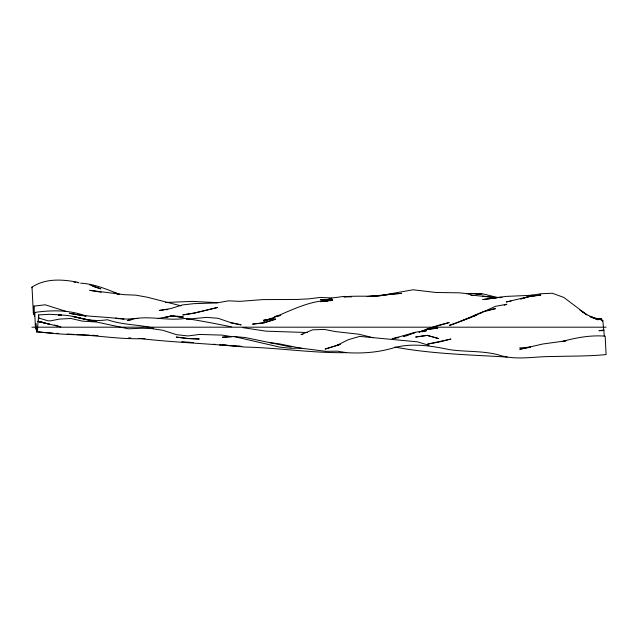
<?xml version="1.0" encoding="UTF-8"?>
<svg xmlns="http://www.w3.org/2000/svg" width="638" height="638" viewBox="0 0 638 638"><rect width="100%" height="100%" fill="white"/><g stroke="black" fill="none" stroke-linecap="round" stroke-linejoin="round"><path stroke-width="0.96" d="M561.863 341.585C575.891 337.693 590.589 334.958 605.175 336.17L606.1 354.553C588.475 356.363 570.691 355.964 553.002 356.546C534.668 356.203 515.831 360.909 497.959 354.736C482.121 350.661 465.724 351.993 449.71 349.672C431.599 345.916 413.025 342.845 394.667 347.535C379.06 352.407 362.583 353.675 346.418 352.639C312.437 353.245 278.774 347.782 244.777 347.056C210.301 343.73 175.633 342.518 141.205 338.722C121.834 339.129 102.742 336.338 83.538 334.998C68.122 334.543 52.707 333.969 37.459 331.513L38.033 321.265M38.176 321.536L49.541 324.216L38.176 321.536L38.599 314.925L49.963 314.295L61.439 315.02L58.537 315.196M36.884 331.21L37.171 328.411L37.459 331.513M66.695 311.575L45.242 304.804L33.878 306.088L33.455 314.39L33.312 312.476M601.1 319.415L601.243 318.426L596.331 319.144M86.034 316.049C69.59 309.869 51.957 309.956 34.739 312.445L34.452 316.225L33.878 306.128M31.9 287.858L32.02 287.116C45.649 278.12 62.508 279.292 77.804 282.275M52.89 333.084L36.741 332.063L36.884 331.226M602.551 321.193L602.782 320.276L589.887 316.52M483.899 311.647L495.375 306.352L506.851 304.23L504.172 305.275M472.423 316.815L477.718 314.43M479.489 313.633L483.022 312.046L472.28 316.695L476.698 315.156M460.947 321.105L471.546 317.15L449.327 325.396C465.182 320.922 479.13 311.065 495.519 308.64L486.587 310.953M406.254 335.843L415.194 332.534L392.091 338.738L398.79 337.63M419.23 331.991L426.375 329.399L437.851 328.02L427.205 329.583M340.126 344.488L325.117 349.082L336.736 345.445L348.212 339.743L359.688 336.385L417.507 341.848L428.983 345.357M419.174 332.111L426.232 329.726M340.022 344.361L336.449 345.541L338.363 345.254M157.594 318.609L171.758 315.946L183.226 317.397L171.614 315.906L164.915 317.517M437.564 325.994L426.088 329.463L437.708 325.476L449.184 322.541L438.458 325.731M520.616 299.031L529.221 296.526L540.849 295.051L529.373 296.503L506.277 301.949L511.054 301.08M521.326 298.831L529.373 296.503M273.263 318.474L263.701 321.217C286.757 313.402 307.293 299.708 332.693 300.346L329.79 300.753M326.297 301.391L332.55 299.621L323.945 301.391M422.053 331.864L426.519 330.707L415.043 332.286L403.423 336.354L406.294 335.692M205.747 310.379L217.367 307.516L194.415 313.019L182.795 314.925L194.271 313.106L204.79 310.602M562.923 341.545L565.834 340.836L542.882 343.994L519.779 349.273L530.298 347.216M165.944 317.301L171.614 315.906L183.082 316.608L181.152 316.743M325.42 300.689L320.643 301.718L332.262 297.978L343.738 296.431L351.482 296.638M390.073 294.166L401.693 293.352L367.121 296.534L378.597 295.92L413.017 289.78L436.113 292.499L459.065 292.81L470.541 293.959L468.603 294.086M275.177 317.923L263.558 320.284L271.206 319.08M280.696 315.379L274.882 316.544L279.667 315.698M132.074 319.638L127.289 320.579C146.014 314.063 165.816 321.488 185.1 318.41C200.651 320.699 215.875 323.769 231.291 326.784M302.922 334.28L301.008 334.615L312.628 329.83L324.248 329.415L335.724 331.624L358.971 334.24L373.126 337.701M390.217 294.142C374.961 297.723 359.298 295.155 343.882 296.869L351.53 296.782M324.949 301.439L327.852 301.032M186.28 319.311L206.608 317.373L218.084 318.29L229.704 322.286L241.18 324.886L230.533 322.836M466.569 293.823L470.397 293.376L481.873 294.174L476.06 294.022M164.054 309.956L159.277 310.435L170.888 308.545L182.364 304.948L193.84 303.648L216.936 302.938L228.412 300.833L239.888 301.359L262.832 299.597L297.26 299.445L308.88 298.863L320.356 297.436L331.832 297.978M165.968 309.765L167.882 309.574M519.635 347.949L530.29 347.104M58.433 315.108C71.281 314.494 83.482 319.606 96.019 321.672M532.905 295.37L529.077 295.649L540.697 293.759L552.325 293.265L563.801 297.404L586.896 314.845L579.918 310.116M137.8 318.394L127.145 319.088L115.526 318.179L118.397 318.761M497.09 297.826L482.743 299.557L505.838 296.423L532.81 295.219M499.953 297.643L501.867 297.515M329.208 299.366L320.499 299.732L325.276 299.621M165.681 302.476L192.429 301.399L217.359 302.667M474.074 293.791L481.73 293.616L498.126 297.643M501.819 297.332L494.075 297.475L470.685 295.003L473.555 295.625M602.83 330.636L598.954 330.699L603.867 330.037L604.242 336.019M31.9 327.19L606.1 327.19M144.172 338.642L138.43 338.467M307.644 332.55L266.006 331.162L242.911 327.645M90.181 335.229L76.791 334.655M92.095 335.269L97.885 335.612M188.657 338.467L199.303 339.017L187.827 338.595L176.208 337.087L187.684 338.419M507.098 357.073C469.6 354.736 431.83 353.986 394.794 347.056M193.314 342.598L181.75 341.665M142.114 338.443L144.986 338.619M56.71 333.331L58.624 333.451M67.229 334.001L73.928 334.448M128.724 337.821L130.782 337.957M222.51 344.823L227.351 345.182M231.219 345.461L236.028 345.892M233.883 336.537L245.359 337.566L291.263 347.064M237.942 346.083L241.77 346.466L219.456 344.847M213.65 344.233L215.588 344.44M80.619 283.152C94.209 283.91 106.849 289.261 119.29 294.301L114.09 292.332L118.405 294.628M73.888 282.1L75.786 282.323M482.456 296.008L493.924 297.467M269.38 342.574L279.069 343.818L302.165 348.484M346.418 352.639L337.287 351.171L325.811 351.339L300.514 348.117L291.375 348.324L279.899 347.144L233.994 336.537L222.399 337.207L231.658 336.673L222.518 335.133L199.566 334.424L188.09 335.947L176.606 334.695L162.794 330.269L151.318 328.57L142.178 328.227L128.366 328.809L96.274 321.959L82.462 321.161L70.977 318.474L59.501 319.088L50.37 320.866L48.025 320.802L39.006 318.115L38.886 318.705L38.607 314.941M123.987 319.327C105.86 316.416 87.374 317.142 69.335 313.25L85.596 316.161M101.179 292.228L89.711 290.314L124.418 294.684L135.894 295.163L147.37 297.244L180.977 305.849M42.618 322.198L37.889 321.313L60.873 326.951L54.613 325.061M153.543 328.044C138.271 324.471 122.281 325.005 107.351 319.718C95.756 321.719 84.12 319.471 72.923 316.44L96.163 321.536M493.78 297.292L495.694 297.707M77.684 282.546L79.008 282.873M92.853 286.303L100.9 288.886L89.424 284.715M590.924 316.95L598.077 319.447L591.019 316.966M591.075 317.102L598.221 319.798L586.745 314.654L581.832 311.36M33.304 312.461L32.02 287.14M601.475 320.627L601.243 318.426M602.782 320.276L603.803 330.628M36.741 332.063L36.175 329.328M36.167 329.32L35.888 323.562L35.457 328.323L34.739 312.453M275.608 319.167L263.988 322.868L252.512 324.128L264.132 322.74L275.608 319.167M450.779 339.097L439.159 342.04L427.683 344.073L450.779 339.097M427.245 335.341L415.625 337.039L427.101 335.413L438.721 338.595L427.245 335.341"/></g></svg>
